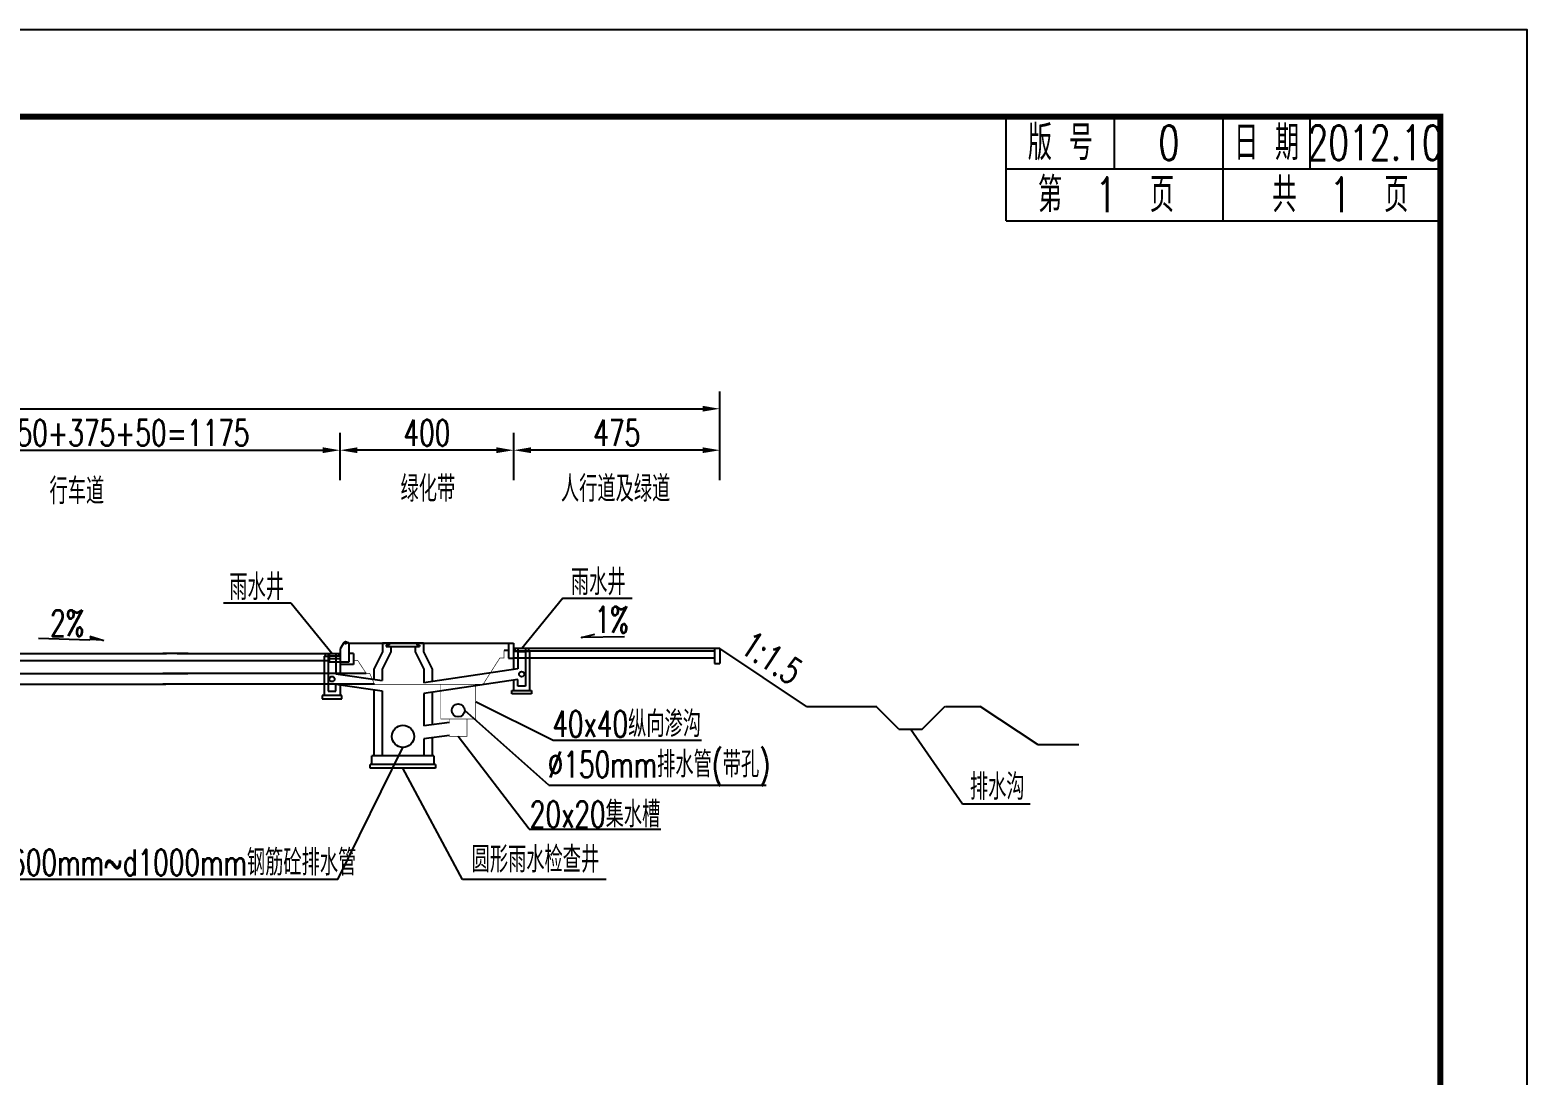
# Model space of a CAD drawing. Extents: x 112 to 532, y -1314 to -990.
# Drawn here: x 359.4 to 531.8, y -1110.3 to -989.8 of the extents above; entities that cross this region are included whole.
import ezdxf
from ezdxf.enums import TextEntityAlignment as Align

# ---------------------------------------------------------------- set-up
doc = ezdxf.new("R2010")
doc.units = 0
doc.header["$LTSCALE"] = 5
doc.header["$PDMODE"] = 32
doc.header["$PDSIZE"] = 0.3
doc.layers.get('0').update_dxf_attribs({"linetype": 'CONTINUOUS'})
doc.layers.get('Defpoints').update_dxf_attribs({"linetype": 'CONTINUOUS'})
for name, color, linetype in [('YOLLOW', 2, 'CONTINUOUS'), ('图框', 7, 'CONTINUOUS'), ('尺寸', 2, 'CONTINUOUS'), ('尺寸标注', 2, 'CONTINUOUS'), ('文字', 7, 'CONTINUOUS'), ('管道', 1, 'CONTINUOUS'), ('管道排水', 7, 'CONTINUOUS'), ('绿化', 3, 'CONTINUOUS'), ('表格', 7, 'CONTINUOUS'), ('道路结构', 7, 'CONTINUOUS')]:
    doc.layers.add(name, color=color, linetype=linetype)
doc.layers.add('标注', color=4, linetype='CONTINUOUS', lineweight=15)
doc.styles.get("Standard").update_dxf_attribs({"font": 'simplex1.shx', "width": 0.7, "bigfont": 'hztxt.shx'})
doc.dimstyles.new('比例1：200', dxfattribs={"dimtxt": 3, "dimasz": 2, "dimexe": 2, "dimexo": 1, "dimgap": 0.5, "dimtad": 1, "dimlfac": 20, "dimzin": 13, "dimdsep": 46, "dimtxsty": 'Standard', "dimcen": -0.09, "dimclrd": 256, "dimclre": 256, "dimclrt": 7, "dimaunit": 1, "dimadec": 0, "dimazin": 2, "dimtfac": 0.0005, "dimtix": 1, "dimtmove": 2, "dimatfit": 3, "dimfxl": 0, "dimtolj": 1, "dimtzin": 13, "dimarcsym": 0})

# ---------------------------------------------------------------- blocks, each defined once
blk = doc.blocks.new('*D9')
at = {"layer": 'Defpoints', "color": 0}
for p in [(395.08, -1038.27), (336.33, -1042.72), (395.08, -1042.72)]:
    blk.add_point(p, dxfattribs=at)
at = {"layer": '标注', "lineweight": -2}
for p, q in [((336.33, -1041.72), (336.33, -1036.27)), ((395.08, -1041.72), (395.08, -1036.27)), ((338.33, -1038.27), (393.08, -1038.27))]:
    blk.add_line(p, q, dxfattribs=at)
at = {"layer": '标注'}
for points in [[(338.33, -1037.93), (338.33, -1038.6), (336.33, -1038.27)], [(393.08, -1037.93), (393.08, -1038.6), (395.08, -1038.27)]]:
    blk.add_solid(points, dxfattribs=at)
at = {"layer": '标注', "color": 7, "insert": (365.7, -1036.27), "char_height": 3, "attachment_point": 5}
blk.add_mtext('\\A1;50+2x350+375+50=1175', dxfattribs=at)
blk = doc.blocks.new('*D10')
at = {"layer": 'Defpoints', "color": 0}
for p in [(438.83, -1033.49), (213.83, -1042.72), (438.83, -1042.72)]:
    blk.add_point(p, dxfattribs=at)
at = {"layer": '标注', "lineweight": -2}
for p, q in [((213.83, -1039.49), (213.83, -1031.49)), ((438.83, -1039.49), (438.83, -1031.49)), ((215.83, -1033.49), (436.83, -1033.49))]:
    blk.add_line(p, q, dxfattribs=at)
at = {"layer": '标注'}
for points in [[(215.83, -1033.15), (215.83, -1033.82), (213.83, -1033.49)], [(436.83, -1033.15), (436.83, -1033.82), (438.83, -1033.49)]]:
    blk.add_solid(points, dxfattribs=at)
at = {"layer": '标注', "color": 7, "insert": (326.33, -1031.49), "char_height": 3, "attachment_point": 5}
blk.add_mtext('\\A1;道路总宽45m', dxfattribs=at)
blk = doc.blocks.new('*D11')
at = {"layer": 'Defpoints', "color": 0}
for p in [(415.08, -1038.27), (415.08, -1042.72), (438.83, -1042.72)]:
    blk.add_point(p, dxfattribs=at)
at = {"layer": '标注', "lineweight": -2}
for p, q in [((415.08, -1041.72), (415.08, -1036.27)), ((438.83, -1041.72), (438.83, -1036.27)), ((436.83, -1038.27), (417.08, -1038.27))]:
    blk.add_line(p, q, dxfattribs=at)
at = {"layer": '标注'}
for points in [[(417.08, -1037.93), (417.08, -1038.6), (415.08, -1038.27)], [(436.83, -1037.93), (436.83, -1038.6), (438.83, -1038.27)]]:
    blk.add_solid(points, dxfattribs=at)
at = {"layer": '标注', "color": 7, "insert": (426.95, -1036.27), "char_height": 3, "attachment_point": 5}
blk.add_mtext('\\A1;475', dxfattribs=at)
blk = doc.blocks.new('*D12')
at = {"layer": 'Defpoints', "color": 0}
for p in [(395.08, -1038.27), (395.08, -1042.72), (415.08, -1042.72)]:
    blk.add_point(p, dxfattribs=at)
at = {"layer": '标注', "lineweight": -2}
for p, q in [((395.08, -1041.72), (395.08, -1036.27)), ((415.08, -1041.72), (415.08, -1036.27)), ((413.08, -1038.27), (397.08, -1038.27))]:
    blk.add_line(p, q, dxfattribs=at)
at = {"layer": '标注'}
for points in [[(397.08, -1037.93), (397.08, -1038.6), (395.08, -1038.27)], [(413.08, -1037.93), (413.08, -1038.6), (415.08, -1038.27)]]:
    blk.add_solid(points, dxfattribs=at)
at = {"layer": '标注', "color": 7, "insert": (405.08, -1036.27), "char_height": 3, "attachment_point": 5}
blk.add_mtext('\\A1;400', dxfattribs=at)
blk = doc.blocks.new('series')
at = {"width": 0.75}
for tag, height, p in [('页码', 4, (-35, -19)), ('图名', 5, (-220, -282)), ('图号', 5, (-20, -282))]:
    blk.add_attdef(tag, text='', height=height, dxfattribs=at).set_placement(p, align=Align.MIDDLE_CENTER)

msp = doc.modelspace()

# ---------------------------------------------------------------- linework, layer by layer
for p, q in [((396.09945, -1060.44848), (395.64795, -1060.44848)), ((396.09945, -1060.44848), (396.09945, -1062.69848)), ((336.32667, -1061.69848), (374.99544, -1061.69848)), ((376.32667, -1061.69848), (374.6659, -1061.69848)), ((377.57667, -1061.69848), (376.32667, -1061.69848)), ((376.32667, -1061.69848), (395.07667, -1061.69848)), ((393.82667, -1061.69848), (393.82667, -1061.89848)), ((393.82667, -1061.69848), (393.82667, -1062.69848)), ((393.82667, -1061.89848), (393.82667, -1062.09848)), ((395.07667, -1061.26449), (395.07667, -1062.94848)), ((395.07667, -1061.69848), (395.07667, -1062.94848)), ((395.43053, -1060.57507), (395.10925, -1061.14108)), ((396.61848, -1061.69848), (396.09945, -1061.69848)), ((396.61848, -1061.69848), (396.09945, -1061.69848)), ((396.61848, -1061.69848), (396.61848, -1062.94848)), ((413.97667, -1061.32984), (414.47667, -1061.32984)), ((438.82667, -1061.12984), (415.07667, -1061.12984)), ((438.22667, -1061.42984), (415.07667, -1061.42984)), ((448.81893, -1067.79135), (438.82667, -1061.12984)), ((337.57667, -1062.49848), (393.82667, -1062.49848)), ((395.07667, -1062.29848), (393.82667, -1062.29848)), ((395.07667, -1062.69848), (393.82667, -1062.69848)), ((395.07278, -1062.72824), (395.07278, -1062.72824)), ((396.09945, -1062.69848), (395.07667, -1062.69848)), ((396.61848, -1062.94848), (395.07667, -1062.94848)), ((438.22667, -1062.22984), (415.07667, -1062.22984)), ((332.4053, -1065.24848), (374.997, -1065.24848)), ((333.34667, -1063.99848), (374.997, -1063.99848)), ((336.32667, -1063.99848), (377.55486, -1063.99848)), ((379.61848, -1063.99848), (374.6659, -1063.99848)), ((398.09848, -1063.99848), (374.6659, -1063.99848)), ((374.6659, -1063.99848), (374.6659, -1063.99848)), ((399.03985, -1065.24848), (374.6659, -1065.24848)), ((375.76096, -1063.99848), (374.997, -1063.99848)), ((448.81893, -1067.79135), (452.81893, -1067.79135)), ((452.81893, -1067.79135), (456.81893, -1067.79135)), ((459.45804, -1070.42992), (456.79554, -1067.76742)), ((462.12054, -1070.42992), (464.78304, -1067.76742)), ((464.81893, -1067.79135), (468.81893, -1067.79135)), ((475.48852, -1072.23775), (468.81893, -1067.79135)), ((459.45804, -1070.42992), (462.12054, -1070.42992)), ((480.15379, -1072.23775), (475.48852, -1072.23775))]:
    msp.add_line(p, q)
at = {"linetype": 'Continuous'}
for p, q in [((377.57667, -1061.69848), (377.57667, -1061.69848)), ((395.07667, -1062.79848), (395.07667, -1062.79848))]:
    msp.add_line(p, q, dxfattribs=at)
msp.add_lwpolyline([(531.79965, -1286.82642), (531.79965, -989.82642), (111.79965, -989.82642), (111.79965, -1286.82642)], close=True)
at = {"color": 7}
msp.add_lwpolyline([(427.85974, -1059.76933), (422.89453, -1059.86863), (424.41032, -1059.47943)], dxfattribs=at)
at = {"color": 2, "const_width": 0.07}
for points in [[(396.61848, -1061.69848), (396.61848, -1062.49848), (397.11848, -1062.49848), (398.09848, -1063.99848), (398.49985, -1063.99848), (399.03985, -1065.24848), (405.11848, -1065.24848)], [(413.97667, -1061.32984), (413.97667, -1062.22984), (413.47553, -1062.22984), (413.47553, -1062.22984), (413.47553, -1062.22984), (411.5553, -1065.24848), (405.11848, -1065.24848)], [(406.68667, -1065.24848), (406.68667, -1069.24848), (410.68667, -1069.24848), (410.68667, -1065.24848)], [(407.68667, -1069.24848), (407.68667, -1069.63713)], [(407.68667, -1071.13713), (407.68667, -1071.24848), (409.68667, -1071.24848), (409.68667, -1069.24848)]]:
    msp.add_lwpolyline(points, dxfattribs=at)
for centre, start, end in [((395.64795, -1060.69848), 90, 150.4200381), ((395.32667, -1061.26449), 150.4200381, 180)]:
    msp.add_arc(centre, 0.25, start, end)
msp.add_point((395.72336, -1060.44848))
at = {"layer": 'YOLLOW'}
for p, q in [((389.45767, -1055.89867), (381.64661, -1055.89867)), ((389.45767, -1055.89867), (394.18231, -1061.69848)), ((420.73577, -1055.33003), (416.01113, -1061.12984)), ((420.73577, -1055.33003), (428.72846, -1055.33003)), ((419.63613, -1071.70926), (410.68667, -1067.24848)), ((419.12387, -1076.85825), (409.43632, -1068.27141)), ((466.75921, -1079.05071), (460.78929, -1070.42992)), ((416.84608, -1081.95521), (408.68667, -1071.24848)), ((436.71853, -1071.70926), (419.63613, -1071.70926)), ((419.12387, -1076.85825), (444.17164, -1076.85825)), ((474.55724, -1079.05071), (466.75921, -1079.05071)), ((416.84608, -1081.95521), (432.01113, -1081.95521))]:
    msp.add_line(p, q, dxfattribs=at)
at = {"layer": '图框'}
for p, q in [((471.79965, -1011.82642), (471.79965, -999.82642)), ((484.29965, -1005.82642), (484.29965, -999.82642)), ((496.79965, -1005.82642), (496.79965, -999.82642)), ((506.79965, -1005.82642), (506.79965, -999.82642)), ((471.79965, -1005.82642), (521.79965, -1005.82642)), ((496.79965, -1011.82642), (496.79965, -1005.82642)), ((471.79965, -1011.82642), (521.79965, -1011.82642))]:
    msp.add_line(p, q, dxfattribs=at)
at = {"layer": '图框', "const_width": 0.7}
msp.add_lwpolyline([(521.79965, -999.82642), (141.79965, -999.82642), (141.79965, -1276.82642), (521.79965, -1276.82642), (521.79965, -999.82642)], dxfattribs=at)
at = {"layer": '尺寸', "color": 1, "linetype": 'Continuous'}
msp.add_circle((408.68667, -1068.24848), 0.75, dxfattribs=at)
at = {"layer": '尺寸标注', "linetype": 'Continuous'}
for p, q in [((394.8146, -1087.75368), (402.32667, -1072.53499)), ((409.1975, -1087.75368), (402.3202, -1074.89393)), ((394.8146, -1087.75368), (357.1817, -1087.75368)), ((425.73641, -1087.75368), (409.1975, -1087.75368))]:
    msp.add_line(p, q, dxfattribs=at)
at = {"layer": '文字', "ltscale": 10}
for p, q in [((366.25364, -1060.1754), (360.3457, -1059.98282)), ((367.8547, -1060.22759), (366.26116, -1059.73221))]:
    msp.add_line(p, q, dxfattribs=at)
msp.add_solid([(367.8547, -1060.22759), (366.26116, -1059.73221), (366.25364, -1060.1754)], dxfattribs=at)
at = {"layer": '管道', "linetype": 'Continuous'}
msp.add_circle((402.32667, -1071.25499), 1.28, dxfattribs=at)
at = {"layer": '管道排水', "linetype": 'Continuous'}
for p, q in [((399.96667, -1060.49387), (399.96667, -1061.49387)), ((404.68667, -1060.49387), (404.68667, -1061.49387)), ((393.23695, -1062.01848), (393.71695, -1062.01848)), ((393.23695, -1062.01848), (393.23695, -1066.52999)), ((393.71695, -1061.69848), (393.71695, -1066.04967)), ((395.07695, -1062.01848), (393.71695, -1062.01848)), ((394.59695, -1061.69848), (394.59695, -1064.04247)), ((395.07695, -1062.01848), (395.07695, -1064.11094)), ((399.96667, -1061.49387), (398.96667, -1063.49387)), ((400.92667, -1061.49387), (399.92667, -1063.49387)), ((400.92667, -1060.89387), (400.92667, -1061.49387)), ((403.72667, -1060.89387), (403.72667, -1061.49387)), ((403.72667, -1061.49387), (404.72667, -1063.49387)), ((404.68667, -1061.49387), (405.68667, -1063.49387)), ((415.07667, -1061.44984), (415.07667, -1063.5456)), ((415.55667, -1061.12984), (415.55667, -1063.47383)), ((415.55667, -1061.44984), (416.43667, -1061.44984)), ((416.43667, -1061.12984), (416.43667, -1065.48103)), ((416.91667, -1061.44984), (416.43667, -1061.44984)), ((416.91667, -1061.44984), (416.91667, -1065.96135)), ((398.96667, -1063.49387), (398.96667, -1064.6658)), ((399.92667, -1063.49387), (399.92667, -1064.80274)), ((415.55667, -1063.47383), (404.72667, -1065.09315)), ((404.72667, -1063.49387), (404.72667, -1065.09315)), ((405.68667, -1063.49387), (405.68667, -1064.94961)), ((394.59695, -1064.04247), (399.92667, -1064.80274)), ((394.59695, -1065.24724), (399.92667, -1066.00752)), ((394.59695, -1066.04967), (394.59695, -1065.24724)), ((395.07695, -1065.31571), (395.07695, -1066.52999)), ((415.55667, -1064.6786), (404.72667, -1066.29793)), ((415.07667, -1064.75037), (415.07667, -1065.96135)), ((415.55667, -1065.48103), (415.55667, -1064.6786)), ((416.43667, -1065.48103), (415.55667, -1065.48103)), ((393.03695, -1066.52999), (393.03695, -1066.92999)), ((395.27695, -1066.52999), (393.03695, -1066.52999)), ((393.03695, -1066.92999), (395.27695, -1066.92999)), ((393.71695, -1066.04967), (394.59695, -1066.04967)), ((395.27695, -1066.92999), (395.27695, -1066.52999)), ((398.96667, -1065.87057), (398.96667, -1073.49393)), ((399.92667, -1066.00752), (399.92667, -1073.49393)), ((404.72667, -1066.29793), (404.72667, -1070.04753)), ((405.68667, -1066.15439), (405.68667, -1069.91443)), ((414.87667, -1066.36135), (414.87667, -1065.96135)), ((414.87667, -1065.96135), (417.11667, -1065.96135)), ((417.11667, -1066.36135), (414.87667, -1066.36135)), ((417.11667, -1065.96135), (417.11667, -1066.36135)), ((407.68667, -1069.63713), (404.72667, -1070.04753)), ((407.68667, -1071.13713), (404.72667, -1071.54753)), ((404.72667, -1071.54753), (404.72667, -1073.49393)), ((405.68667, -1071.41443), (405.68667, -1073.49393)), ((398.75364, -1074.49393), (398.75364, -1073.49393)), ((405.88675, -1073.49393), (405.88675, -1074.49393)), ((398.55364, -1074.89393), (398.55364, -1074.49393)), ((406.08675, -1074.49393), (398.55364, -1074.49393)), ((406.08675, -1074.89393), (398.55364, -1074.89393)), ((406.08675, -1074.49393), (406.08675, -1074.89393))]:
    msp.add_line(p, q, dxfattribs=at)
at = {"layer": '管道排水'}
for p, q in [((404.68667, -1060.49387), (399.96667, -1060.49393)), ((400.72667, -1060.49387), (400.72667, -1060.73387)), ((403.92667, -1060.49387), (403.92667, -1060.73387)), ((370.37177, -1061.69841), (371.33177, -1061.69841)), ((374.13177, -1061.69841), (375.09177, -1061.69841)), ((393.35695, -1061.69848), (393.35695, -1062.01848)), ((394.95695, -1061.69848), (394.95695, -1062.01848)), ((400.40667, -1060.73387), (400.40667, -1060.89387)), ((400.40667, -1060.73387), (400.72667, -1060.73387)), ((400.40667, -1060.89387), (404.24667, -1060.89387)), ((403.92667, -1060.73387), (404.24667, -1060.73387)), ((404.24667, -1060.73387), (404.24667, -1060.89387)), ((415.55667, -1061.44984), (415.07667, -1061.44984)), ((415.19667, -1061.12984), (415.19667, -1061.44984)), ((416.79667, -1061.12984), (416.79667, -1061.44984)), ((405.88675, -1073.49393), (398.75364, -1073.49393))]:
    msp.add_line(p, q, dxfattribs=at)
at = {"layer": '管道排水', "linetype": 'Continuous'}
for centre in [(415.99667, -1064.07383), (394.15695, -1064.64247)]:
    msp.add_circle(centre, 0.3, dxfattribs=at)
at = {"layer": '绿化'}
msp.add_line((396.09945, -1060.4939), (415.07667, -1060.4939), dxfattribs=at)
at = {"layer": '道路结构'}
for p, q in [((414.47667, -1060.4939), (414.47667, -1062.22984)), ((415.07667, -1060.4939), (415.07667, -1062.22984)), ((438.22667, -1061.12984), (438.22667, -1062.86579)), ((438.82667, -1061.12984), (438.82667, -1062.86579)), ((414.47667, -1062.22984), (415.07667, -1062.22984)), ((438.22667, -1062.86579), (438.82667, -1062.86579))]:
    msp.add_line(p, q, dxfattribs=at)

# ---------------------------------------------------------------- block references
at = {"layer": '图框'}
ref = msp.add_blockref('series', (531.79965, -989.82642), dxfattribs=at)
ref.add_attrib('页码', '第  1  页     共  1  页', dxfattribs={"layer": '0', "height": 4, "width": 0.7}).set_placement((496.79965, -1008.82642), align=Align.MIDDLE_CENTER)

# ---------------------------------------------------------------- texts
at = {"layer": '图框', "width": 0.7}
for s, p in [('版 号', (478.04965, -1002.82642)), ('0', (490.54965, -1002.82642)), ('日 期', (501.79965, -1002.82642)), ('2012.10', (514.29965, -1002.82642))]:
    msp.add_text(s, height=4, dxfattribs=at).set_placement(p, align=Align.MIDDLE_CENTER)
at = {"layer": '尺寸标注', "color": 7, "linetype": 'Continuous', "width": 0.7}
for s, p in [('d600mm~d1000mm钢筋砼排水管', (376.16071, -1087.28478)), ('圆形雨水检查井', (417.58198, -1086.93893))]:
    msp.add_text(s, height=3, dxfattribs=at).set_placement(p, align=Align.CENTER)
at = {"layer": '文字', "width": 0.7}
for s, p in [('行车道', (361.61289, -1044.4815)), ('绿化带', (402.04573, -1044.21488)), ('人行道及绿道', (420.5196, -1044.21488)), ('2%', (361.68844, -1059.6842)), ('1%', (424.38236, -1059.29858))]:
    msp.add_text(s, height=3, dxfattribs=at).set_placement(p)
msp.add_text('1:1.5', height=3, rotation=326.3099325, dxfattribs=at).set_placement((440.97738, -1061.44408))
at = {"layer": '表格', "color": 7, "width": 0.7}
for s, p in [('雨水井', (424.81656, -1053.33772)), ('雨水井', (385.47126, -1053.90635)), ('40x40纵向渗沟', (428.09528, -1069.66063)), ('%%c150mm排水管(带孔)', (431.8061, -1074.69455)), ('20x20集水槽', (424.45197, -1080.07893))]:
    msp.add_text(s, height=3, dxfattribs=at).set_placement(p, align=Align.MIDDLE)
msp.add_text('排水沟', height=3, dxfattribs=at).set_placement((467.62661, -1078.56393))

# ---------------------------------------------------------------- dimensions: what is measured, and where the dimension line sits
at = {"layer": '标注'}
for base, p1, p2, text, picture, middle in [((438.82667, -1033.48584), (213.82667, -1042.71532), (438.82667, -1042.71532), '道路总宽45m', '*D10', (326.32667, -1031.48584)), ((395.07667, -1038.26529), (336.32667, -1042.71685), (395.07667, -1042.71532), '50+2x350+375+50=1175', '*D9', (365.70167, -1036.26529))]:
    dim = msp.add_linear_dim(base=base, p1=p1, p2=p2, text=text, dimstyle='比例1：200', override={"dimtxsty": 'Standard'}, dxfattribs=at)
    dim.commit()
    dim.dimension.update_dxf_attribs({"geometry": picture, "text_midpoint": middle})
for base, p1, p2, picture, middle in [((395.07667, -1038.26529), (415.07667, -1042.71532), (395.07667, -1042.71532), '*D12', (405.07667, -1036.26529)), ((415.07667, -1038.26529), (438.82667, -1042.71532), (415.07667, -1042.71532), '*D11', (426.95167, -1036.26529))]:
    dim = msp.add_linear_dim(base=base, p1=p1, p2=p2, angle=180, dimstyle='比例1：200', override={"dimtxsty": 'Standard'}, dxfattribs=at)
    dim.commit()
    dim.dimension.update_dxf_attribs({"geometry": picture, "text_midpoint": middle})

doc.saveas('drawing.dxf')
